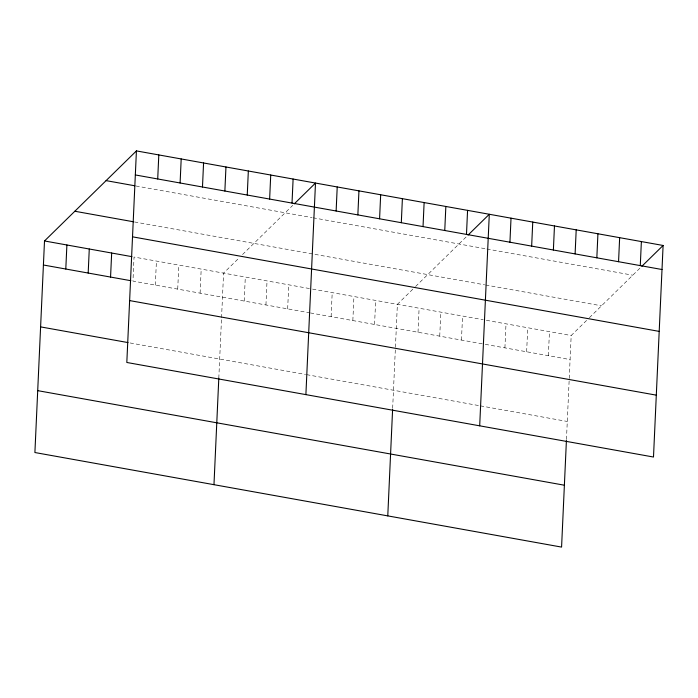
<?xml version="1.0" encoding="UTF-8"?>
<svg xmlns="http://www.w3.org/2000/svg" width="698" height="698" viewBox="0 0 698 698"><rect width="100%" height="100%" fill="white"/><g stroke="black" fill="none" stroke-linecap="round" stroke-linejoin="round"><path stroke-width="0.52" stroke-dasharray="3.49 2.62" d="M155.331 285.098L156.422 261.061M177.72 289.12L178.81 265.083M200.099 293.143L201.19 269.096M218.806 378.168L221.502 318.873M221.545 317.782L223.578 273.119L238.742 258.26M244.213 301.056L245.303 277.019M265.938 304.956L267.029 280.919M287.663 308.856L288.754 284.819M331.114 316.665L332.204 292.619M352.839 320.565L353.93 296.519M374.564 324.465L375.655 300.428M392.66 408.313L397.38 304.328L414.821 287.236M418.015 332.265L419.105 308.228M439.74 336.166L440.831 312.128M461.465 340.066L462.556 316.028M504.916 347.866L506.006 323.828M526.641 351.766L527.732 327.728M548.366 355.675L549.457 331.629M566.462 439.522L571.182 335.529L588.623 318.445M242.538 254.543L292.741 205.352M415.58 286.494L466.543 236.552M589.382 317.703L640.354 267.762M135.936 185.982L312.058 217.61M313.097 217.793L485.86 248.82M486.899 249.003L632.772 275.195M134.531 221.964L484.613 284.819M485.651 285.011L601.519 305.811M309.441 288.536L134.042 257.039L132.952 281.085L309.389 312.765M312.547 289.094L483.252 319.745M486.349 320.303L571.182 335.529M310.418 312.948L483.19 343.966M485.258 344.341L570.091 359.575M130.142 342.962L305.541 374.46M306.579 374.643L479.343 405.669M480.381 405.852L567.282 421.452"/><path stroke-width="1.05" d="M136.424 150.908L126.818 362.471L653.494 457.033L663.1 245.469L136.424 150.908L44.506 240.967L34.9 452.531L561.576 547.092L566.41 440.578M65.795 269.027L66.895 244.981M88.184 273.04L89.274 249.003M110.563 277.062L111.663 253.025M157.713 178.967L158.804 154.93M180.101 182.981L181.192 158.943M202.481 187.003L203.572 162.966M224.869 191.025L225.96 166.979M213.972 484.682L218.806 378.168M247.249 195.039L248.34 171.001M269.637 199.061L270.728 175.024M292.017 203.083L293.108 179.037M305.89 394.623L315.496 183.059L294.259 203.86M336.131 210.997L337.221 186.959M357.856 214.897L358.947 190.859M379.581 218.806L380.672 194.759M387.774 515.883L392.608 409.377M401.306 222.706L402.397 198.66M423.032 226.606L424.122 202.56M444.757 230.506L445.848 206.468M466.482 234.406L467.573 210.368M479.692 425.824L489.298 214.269L468.061 235.069M509.933 242.206L511.023 218.169M531.658 246.106L532.749 222.069M553.383 250.006L554.474 225.969M575.108 253.906L576.199 229.869M596.834 257.815L597.924 233.769M618.559 261.715L619.65 237.669M640.284 265.615L641.375 241.569M641.863 266.278L663.1 245.469M135.333 174.945L662.009 269.515M106.087 180.625L134.871 185.79M74.843 211.25L133.466 221.772M132.524 236.831L659.2 331.393M44.506 240.967L131.913 256.655M43.416 265.004L130.823 280.701M129.627 300.585L656.303 395.155M40.606 326.891L128.004 342.578M37.709 390.644L564.385 485.215"/></g></svg>
